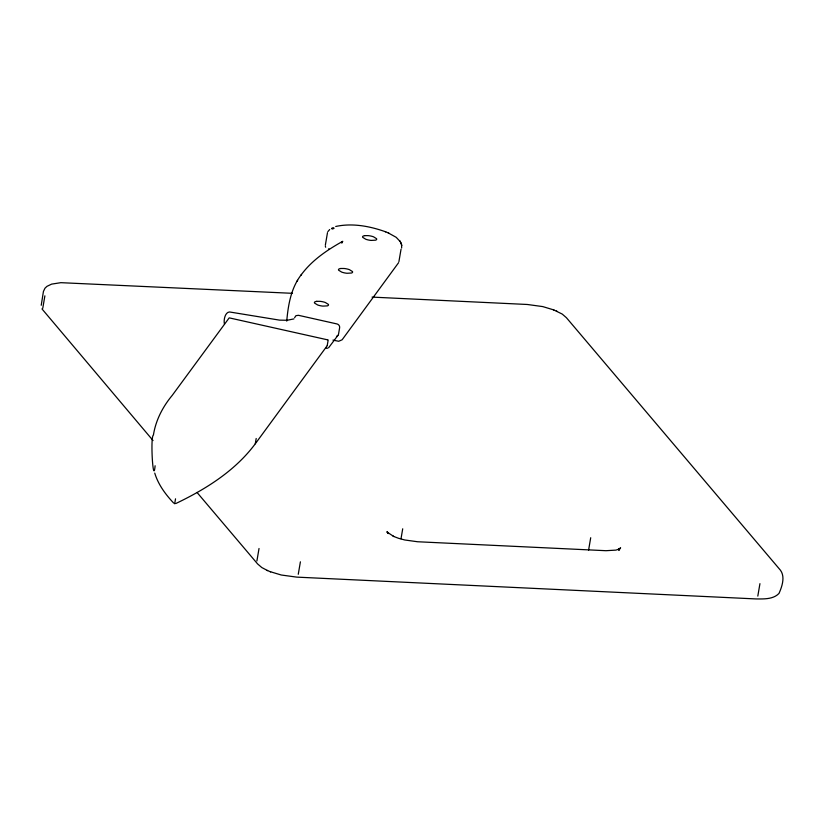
<?xml version="1.0" encoding="UTF-8"?>
<svg xmlns="http://www.w3.org/2000/svg" width="824" height="824" viewBox="0 0 824 824"><rect width="100%" height="100%" fill="white"/><g stroke="black" fill="none" stroke-linecap="round" stroke-linejoin="round"><path stroke-width="1.24" d="M155.108 465.766C153.182 486.675 150.123 436.308 153.408 435.134C155.685 420.425 162.719 406.768 172.206 395.407L229.206 317.858L327.54 339.828M286.742 321.113C288.184 304.767 291.088 287.689 301.522 274.402C312.214 260.054 327.324 249.899 342.763 241.298L341.744 243.07L342.032 242.122M401.556 244.512L401.659 247.993M256.192 438.481L255.286 443.786M41.231 305.282L43.435 291.428L45.001 288.184L46.968 286.34L51.603 284.126L60.863 282.673L292.499 293.323M42.766 308.289L44.887 295.847M174.678 503.794L175.533 498.819M256.903 560.948L259.024 548.496M325.346 245.171L327.478 232.718M327.221 345.565L328.179 339.972M298.267 574.276L300.399 561.824M398.909 261.661L401.041 249.219M401.01 538.762L402.709 528.802M588.583 550.185L590.705 537.732M757.812 596.102L759.944 583.66M619.308 548.63L618.834 550.432L620.606 547.785L618.556 549.351L619.483 548.949L615.889 550.113L605.97 550.7L417.572 541.749L404.749 539.977L398.548 538.299L393.141 536.239L393.79 536.506L387.023 532.016L388.31 533.602L387.259 531.542L387.527 532.603M294.611 317.673L295.95 315.685L298.442 315.304L336.944 323.935A3.337 3.121 36.2 0 1 339.622 327.767L338.561 333.988A3.337 3.121 36.2 0 1 336.491 336.326M297.021 281.242L297.618 280.335M300.914 275.309L301.522 274.402M327.087 345.864L255.193 443.92C235.067 470.926 205.701 489.271 175.708 503.577M398.579 262.702L342.135 339.776L338.705 341.28L332.937 340.106M327.839 231.647L329.703 229.525M337.861 335.45L328.642 347.707M293.911 318.898L287.257 320.268L279.552 320.134L231.441 312.275C225.23 310.051 223.325 320.196 224.478 324.162M327.746 348.161L326.047 348.253M335.698 226.476C352.353 222.861 369.904 226.167 385.725 231.843M332 228.742L334.07 228.114L333.421 228.629L331.938 228.083L332 228.742L333.287 228.578L332.989 227.949M372.057 297.103L527.308 304.478L542.738 306.59L553.883 309.948M270.118 571.65L281.262 575.008L296.692 577.119L756.03 598.935C763.786 598.966 773.169 599.481 778.999 593.424C782.028 586.606 785.324 576.965 780.503 570.301L566.397 317.683L562.205 314.057L553.347 309.731M388.207 232.883L396.179 237.312L400.371 241.731M556.375 310.988L557.024 311.256M197.029 492.443L257.603 563.925L261.795 567.54L267.625 570.61M266.976 570.352L270.653 571.866M385.179 231.626L388.846 233.151M173.72 503.114C165.562 494.482 158.218 484.594 154.747 473.089M153.048 440.552L41.952 308.887M400.66 242.215L401.824 245.583M399.846 240.824L401.463 244.192M325.336 246.242L325.676 247.241M328.529 249.188L329.332 249.373L328.529 249.188M364.929 235.623L363.724 235.87A6.427 2.06 9.7 0 0 362.714 237.363L365.763 239.248A7.56 2.421 9.7 0 0 371.068 240.412L375.538 240.175A6.427 2.06 9.7 0 0 376.547 238.682L373.499 236.797A7.56 2.421 9.7 0 0 368.194 235.633L364.929 235.623M340.848 268.48L339.642 268.717A6.427 2.06 9.7 0 0 338.633 270.221L341.672 272.095A7.56 2.421 9.7 0 0 346.986 273.269L351.457 273.032A6.427 2.06 9.7 0 0 352.456 271.539L349.417 269.654A7.56 2.421 9.7 0 0 344.113 268.49L340.848 268.48M316.756 301.327L315.551 301.574A6.427 2.06 9.7 0 0 314.552 303.067L317.59 304.952A7.56 2.421 9.7 0 0 322.895 306.116L327.365 305.879A6.427 2.06 9.7 0 0 328.374 304.386L325.336 302.501A7.56 2.421 9.7 0 0 320.021 301.337L316.756 301.327"/></g></svg>
